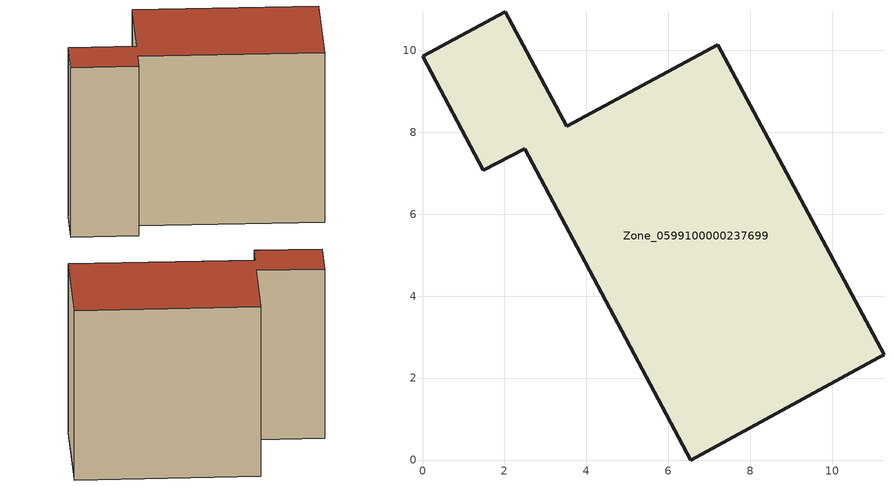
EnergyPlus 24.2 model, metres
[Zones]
Zone_0599100000237699
 floor ground (C_G): 2.5,7.6 1.49,7.07 0,9.85 2.02,10.93 3.52,8.15 7.2,10.13 11.26,2.57 11.12,2.5 6.54,0 z0
 wall outside (C_F): 3.52,8.15 2.02,10.93 0,9.85 1.49,7.07 2.5,7.6 6.54,0 11.12,2.5 11.26,2.57 7.2,10.13 3.52,8.15 z0:8.52
 roof outside (C_R): 11.26,2.57 7.2,10.13 3.52,8.15 2.02,10.93 0,9.85 1.49,7.07 2.5,7.6 6.54,0 11.12,2.5 z8.52
[BUILDING]
Pand.0599100000237699: North Axis=0; Terrain=City; Loads Convergence Tolerance Value=0.04; Temperature Convergence Tolerance Value=0.4; Solar Distribution=FullExterior; Maximum Number of Warmup Days=25; Minimum Number of Warmup Days=1
[Site:Location]
Rotterdam.The.Hague.AP_ZH_NLD Design_Conditions: Latitude=51.96; Longitude=4.45; Time Zone=1; Elevation=-4.5
[SITE:GROUNDTEMPERATURE:BUILDINGSURFACE]
18, 18, 18, 18, 18, 18, 18, 18, 18, 18, 18, 18
[MATERIAL] Thermal Absorptance=0.9; Solar Absorptance=0.7; Visible Absorptance=0.7
Name | Roughness | Thickness | Conductivity | Density | Specific Heat
G.TC.1975-1991 | MediumSmooth | 0.15 | 0.288461 | 540 | 1210
F.TC.1975-1991 | Rough | 0.3 | 0.230769 | 1920 | 840
R.TC.1975-1991 | MediumRough | 0.2 | 0.153846 | 1500 | 1000
[CONSTRUCTION]
C_G: G.TC.1975-1991
C_F: F.TC.1975-1991
C_R: R.TC.1975-1991
[ZONE]
Zone_0599100000237699: Type=1; Multiplier=1; Ceiling Height=Autocalculate; Volume=Autocalculate; Floor Area=autocalculate; Part of Total Floor Area=Yes
[ZONEINFILTRATION:DESIGNFLOWRATE]
Infil_Zone_0599100000237699: Zone or ZoneList or Space or SpaceList=Zone_0599100000237699; Schedule=AlwaysOn; Design Flow Rate Calculation Method=Flow/Area; Flow Rate per Floor Area=0.003; Constant Term Coefficient=1; Temperature Term Coefficient=0; Velocity Term Coefficient=0; Velocity Squared Term Coefficient=0
[HVACTEMPLATE:ZONE:IDEALLOADSAIRSYSTEM]
Zone_0599100000237699: Maximum Heating Supply Air Temperature=50; Minimum Cooling Supply Air Temperature=13; Maximum Heating Supply Air Humidity Ratio=0.0156; Minimum Cooling Supply Air Humidity Ratio=0.0077; Heating Limit=NoLimit; Cooling Limit=NoLimit; Dehumidification Control Type=ConstantSensibleHeatRatio; Cooling Sensible Heat Ratio=0.7; Dehumidification Setpoint=60; Humidification Control Type=None; Humidification Setpoint=30; Outdoor Air Method=None; Outdoor Air Flow Rate per Person=0.00944; Outdoor Air Flow Rate per Zone Floor Area=0; Outdoor Air Flow Rate per Zone=0; Demand Controlled Ventilation Type=None; Outdoor Air Economizer Type=NoEconomizer; Heat Recovery Type=None; Sensible Heat Recovery Effectiveness=0.7; Latent Heat Recovery Effectiveness=0.65
[ZONECONTROL:THERMOSTAT]
ThermostatControl_Zone_0599100000237699: Zone or ZoneList=Zone_0599100000237699; Control Type Schedule=DualSetpointControlType; Control 1=Thermostat_Zone_0599100000237699; Temperature Difference Between Cutout And Setpoint=0
[THERMOSTATSETPOINT:DUALSETPOINT]
Thermostat_Zone_0599100000237699: Heating Setpoint Temperature Schedule=HeatingSetpoint_Zone_0599100000237699; Cooling Setpoint Temperature Schedule=CoolingSetpoint_Zone_0599100000237699
[SCHEDULE:COMPACT]
HeatingSetpoint_Zone_0599100000237699: Through: 12/31, For: AllDays, Until: 24:00, 21
CoolingSetpoint_Zone_0599100000237699: Through: 12/31, For: AllDays, Until: 24:00, 24
DualSetpointControlType: Through: 12/31, For: AllDays, Until: 24:00, 4
AlwaysOn: Through: 12/31, For: AllDays, Until: 24:00, 1
